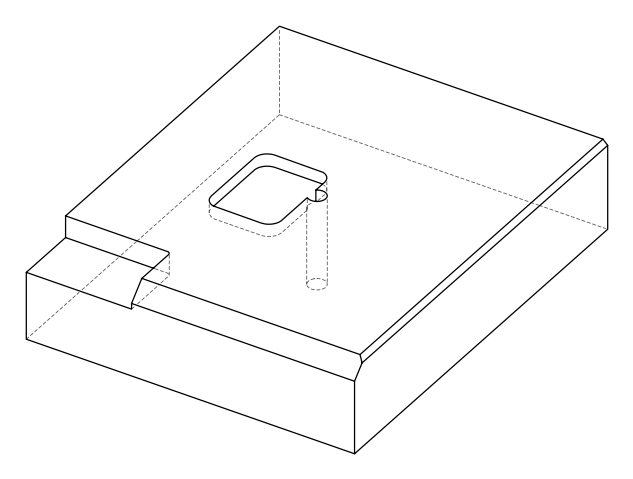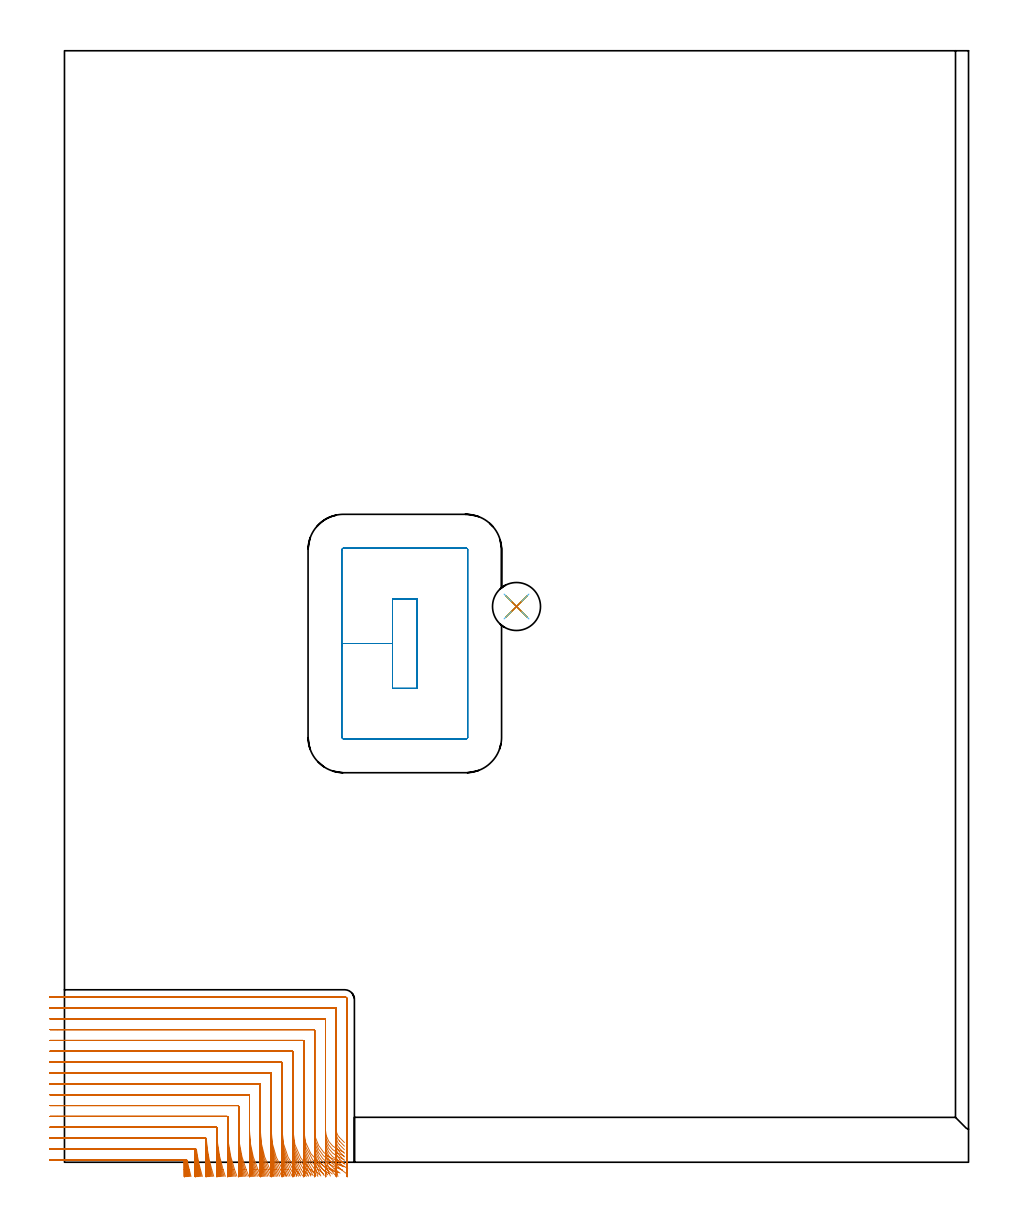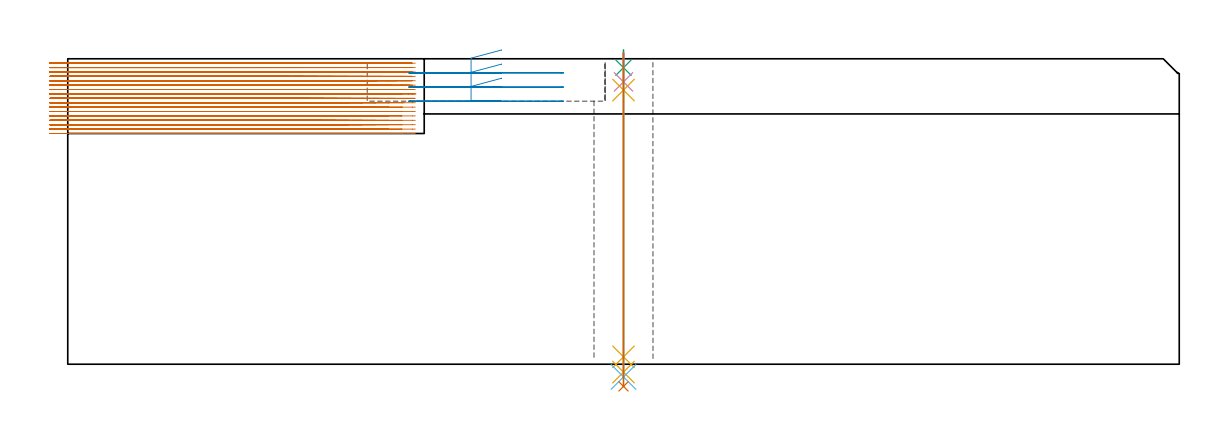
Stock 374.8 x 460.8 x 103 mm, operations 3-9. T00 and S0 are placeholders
(PLAN: 9 operations, 7 tool changes, 103.7 min)
(1 AREA_MILL | FG_CHAMFER_SURFACE | UGT0205_001 | 14.51 min | 45379 mm3)
(2 AREA_MILL_1 | FG_CHAMFER_SURFACE_1 | UGT0205_001 | 7.32 min | 6461 mm3)
(3 MILL_CORNER_NOTCH_RECTANGULAR | CORNER_NOTCH_RECTANGULAR | NXT0201_008 | Follow Part, ap 1.5, ae 75% | 77.77 min | 215167 mm3)
(4 MILL_RECTANGULAR_POCKET | POCKET_RECTANGULAR_STRAIGHT | UGT0201_006 | Follow Part, ap 7, ae 75% | 2.64 min | 120226 mm3)
(5 SPOT_DRILL | STEP1HOLE | NXT0321_9005460120000 | 0.05 min | 182 mm3)
(6 DRILL_BLIND_HOLE_INTO_CENTER | STEP1HOLE | NXT0301_023 | 0.04 min | 90 mm3)
(7 GUN_DRILL_THROUGH_HOLE | STEP1HOLE | UGT0307_001 | 0.47 min | 1838 mm3)
(8 SPADE_DRILL_TO_ENLARGE_THROUGH_HOLE | STEP1HOLE | UGT0306_003 | 0.44 min | 10442 mm3)
(9 DRILL_TO_ENLARGE_THROUGH_HOLE | STEP1HOLE | UGT0301_265 | 0.45 min | 18839 mm3)
(TOOL UGT0205_001 | Chamfer Mill 20 x 3 x 45 deg. | D20 FL50 Z2)
(TOOL NXT0201_008 | ENDMILL 6mm [2P460-0600-NA 1630] | D6 FL26 Z6)
(TOOL UGT0201_006 | End Mill 28 mm | D28 FL25 Z2)
(TOOL NXT0321_9005460120000 | NC Spot Drill, 142deg, 12mm, Carbide, Uncoated | D12 PA142 FL30 Z2)
(TOOL NXT0301_023 | Carbide Drill 5.2mm [860.1-0520-016A1-MM 2214] | D5.2 PA140 FL28 Z2)
(TOOL UGT0307_001 | Gun Drill 5 mm | D5 PA130 FL24 Z1)
(TOOL UGT0306_003 | Spade Drill 12.5mm | D12.5 PA132 FL10 Z2)
(TOOL UGT0301_265 | Twist Drill 19.9 mm | D19.9 PA118 FL140 Z2)
(OP 3 MILL_CORNER_NOTCH_RECTANGULAR)
G17 G21 G94 G90
T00 M6
G54
G17 G0 G90 X52.466 Y-5.91 S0 M3
G43 Z113. H1
Z101.518
G94 G1 X51.735 Y-3. F250.
G2 X50.903 Y0.761 R67.5 F500.
G3 X50.615 Y1. R0.3
G1 X-3.
X-6. F250.
G0 Z113.
X57.169 Y-5.896
Z101.518
G1 X56.385 Y-3.
G2 X54.737 Y5.244 R63. F500.
G3 X54.445 Y5.5 R0.3
G1 X-3.
X-6. F250.
G0 Z113.
X61.904 Y-5.879
Z101.518
G1 X61.06 Y-3.
G2 X58.819 Y9.724 R58.5 F500.
G3 X58.524 Y10. R0.3
G1 X-3.
X-6. F250.
G0 Z113.
X66.68 Y-5.857
Z101.518
G1 X65.766 Y-3.
G2 X63.2 Y13.45 R54. F500.
G1 Y14.204
G3 X62.904 Y14.5 R0.3
G1 X-3.
X-6. F250.
G0 Z113.
X71.51 Y-5.83
Z101.518
G1 X70.513 Y-3.
G2 X67.7 Y13.45 R49.5 F500.
G1 Y18.704
G3 X67.404 Y19. R0.3
G1 X-3.
X-6. F250.
G0 Z113.
X76.411 Y-5.792
Z101.518
G1 X75.314 Y-3.
G2 X72.2 Y13.45 R45. F500.
G1 Y23.204
G3 X71.904 Y23.5 R0.3
G1 X-3.
X-6. F250.
G0 Z113.
X81.41 Y-5.741
Z101.518
G1 X80.191 Y-3.
G2 X76.7 Y13.45 R40.5 F500.
G1 Y27.704
G3 X76.404 Y28. R0.3
G1 X-3.
X-6. F250.
G0 Z113.
X86.549 Y-5.669
Z101.518
G1 X85.178 Y-3.
G2 X81.2 Y13.45 R36. F500.
G1 Y32.204
G3 X80.904 Y32.5 R0.3
G1 X-3.
X-6. F250.
G0 Z113.
X91.903 Y-5.558
Z101.518
G1 X90.336 Y-3.
G2 X85.7 Y13.45 R31.5 F500.
G1 Y36.704
G3 X85.404 Y37. R0.3
G1 X-3.
X-6. F250.
G0 Z113.
X97.617 Y-5.379
Z101.518
G1 X95.789 Y-3.
G2 X90.2 Y13.45 R27. F500.
G1 Y41.203
G3 X89.903 Y41.5 R0.3
G1 X-3.
X-6. F250.
G0 Z113.
X104.042 Y-5.047
Z101.518
G1 X101.849 Y-3.
G2 X94.7 Y13.45 R22.5 F500.
G1 Y45.703
G3 X94.403 Y46. R0.3
G1 X-3.
X-6. F250.
G0 Z113.
X112.633 Y-4.218
Z101.518
G1 X109.892 Y-3.
G2 X99.2 Y13.45 R18. F500.
G1 Y50.203
G3 X98.903 Y50.5 R0.3
G1 X-3.
X-6. F250.
G0 Z113.
X116.065 Y-0.333
Z101.518
G1 X113.2 Y0.556
G2 X103.7 Y13.45 R13.5 F500.
G1 Y54.703
G3 X103.403 Y55. R0.3
G1 X-3.
X-6. F250.
G0 Z113.
X115.887 Y4.054
Z101.518
G1 X113.2 Y5.387
G2 X108.2 Y13.45 R9. F500.
G1 Y59.203
G3 X107.903 Y59.5 R0.3
G1 X-3.
X-6. F250.
G0 Z113.
X116.077 Y8.159
Z101.518
G1 X113.981 Y10.305
G2 X112.7 Y13.45 R4.5 F500.
G1 Y63.703
G3 X112.403 Y64. R0.3
G1 X-3.
X-6. F250.
G0 Z113.
X117.2 Y10.45
Z101.518
G1 Y13.45
Y67.5 F500.
G3 X116.2 Y68.5 R1.
G1 X-3.
X-6. F250.
G0 Z113.
X52.041 Y-5.925
Z100.035
G1 X51.376 Y-3.
G2 X50.635 Y0.755 R67.5 F500.
G3 X50.345 Y1. R0.3
G1 X-3.
X-6. F250.
G0 Z113.
X56.711 Y-5.914
Z100.035
G1 X55.999 Y-3.
G2 X54.559 Y5.237 R63. F500.
G3 X54.266 Y5.5 R0.3
G1 X-3.
X-6. F250.
G0 Z113.
X61.409 Y-5.9
Z100.035
G1 X60.642 Y-3.
G2 X58.743 Y9.716 R58.5 F500.
G3 X58.448 Y10. R0.3
G1 X-3.
X-6. F250.
G0 Z113.
X66.141 Y-5.883
Z100.035
G1 X65.311 Y-3.
G2 X63.2 Y11.95 R54. F500.
G1 Y14.204
G3 X62.904 Y14.5 R0.3
G1 X-3.
X-6. F250.
G0 Z113.
X70.918 Y-5.86
Z100.035
G1 X70.012 Y-3.
G2 X67.7 Y11.95 R49.5 F500.
G1 Y18.704
G3 X67.404 Y19. R0.3
G1 X-3.
X-6. F250.
G0 Z113.
X75.753 Y-5.83
Z100.035
G1 X74.756 Y-3.
G2 X72.2 Y11.95 R45. F500.
G1 Y23.204
G3 X71.904 Y23.5 R0.3
G1 X-3.
X-6. F250.
G0 Z113.
X80.668 Y-5.788
Z100.035
G1 X79.56 Y-3.
G2 X76.7 Y11.95 R40.5 F500.
G1 Y27.704
G3 X76.404 Y28. R0.3
G1 X-3.
X-6. F250.
G0 Z113.
X85.697 Y-5.729
Z100.035
G1 X84.451 Y-3.
G2 X81.2 Y11.95 R36. F500.
G1 Y32.204
G3 X80.904 Y32.5 R0.3
G1 X-3.
X-6. F250.
G0 Z113.
X90.897 Y-5.641
Z100.035
G1 X89.474 Y-3.
G2 X85.7 Y11.95 R31.5 F500.
G1 Y36.704
G3 X85.404 Y37. R0.3
G1 X-3.
X-6. F250.
G0 Z113.
X96.378 Y-5.498
Z100.035
G1 X94.717 Y-3.
G2 X90.2 Y11.95 R27. F500.
G1 Y41.203
G3 X89.903 Y41.5 R0.3
G1 X-3.
X-6. F250.
G0 Z113.
X102.378 Y-5.242
Z100.035
G1 X100.385 Y-3.
G2 X94.7 Y11.95 R22.5 F500.
G1 Y45.703
G3 X94.403 Y46. R0.3
G1 X-3.
X-6. F250.
G0 Z113.
X109.667 Y-4.671
Z100.035
G1 X107.175 Y-3.
G2 X99.2 Y11.95 R18. F500.
G1 Y50.203
G3 X98.903 Y50.5 R0.3
G1 X-3.
X-6. F250.
G0 Z113.
X115.917 Y-1.82
Z100.035
G1 X113.062 Y-0.9
G2 X103.7 Y11.95 R13.5 F500.
G1 Y54.703
G3 X103.403 Y55. R0.3
G1 X-3.
X-6. F250.
G0 Z113.
X115.887 Y2.554
Z100.035
G1 X113.2 Y3.888
G2 X108.2 Y11.95 R9. F500.
G1 Y59.203
G3 X107.903 Y59.5 R0.3
G1 X-3.
X-6. F250.
G0 Z113.
X116.067 Y6.661
Z100.035
G1 X113.975 Y8.811
G2 X112.7 Y11.95 R4.5 F500.
G1 Y63.703
G3 X112.403 Y64. R0.3
G1 X-3.
X-6. F250.
G0 Z113.
X117.2 Y8.95
Z100.035
G1 Y11.95
Y67.5 F500.
G3 X116.2 Y68.5 R1.
G1 X-3.
X-6. F250.
G0 Z113.
X51.657 Y-5.94
Z98.553
G1 X51.059 Y-3.
G2 X50.404 Y0.748 R67.5 F500.
G3 X50.113 Y1. R0.3
G1 X-3.
X-6. F250.
G0 Z113.
X56.3 Y-5.931
Z98.553
G1 X55.658 Y-3.
G2 X54.419 Y5.23 R63. F500.
G3 X54.125 Y5.5 R0.3
G1 X-3.
X-6. F250.
G0 Z113.
X60.964 Y-5.919
Z98.553
G1 X60.273 Y-3.
G2 X58.705 Y9.709 R58.5 F500.
G3 X58.41 Y10. R0.3
G1 X-3.
X-6. F250.
G0 Z113.
X65.657 Y-5.905
Z98.553
G1 X64.908 Y-3.
G2 X63.2 Y10.475 R54. F500.
G1 Y14.204
G3 X62.904 Y14.5 R0.3
G1 X-3.
X-6. F250.
G0 Z113.
X70.386 Y-5.887
Z98.553
G1 X69.569 Y-3.
G2 X67.7 Y10.475 R49.5 F500.
G1 Y18.704
G3 X67.404 Y19. R0.3
G1 X-3.
X-6. F250.
G0 Z113.
X75.163 Y-5.862
Z98.553
G1 X74.265 Y-3.
G2 X72.2 Y10.475 R45. F500.
G1 Y23.204
G3 X71.904 Y23.5 R0.3
G1 X-3.
X-6. F250.
G0 Z113.
X80.005 Y-5.829
Z98.553
G1 X79.007 Y-3.
G2 X76.7 Y10.475 R40.5 F500.
G1 Y27.704
G3 X76.404 Y28. R0.3
G1 X-3.
X-6. F250.
G0 Z113.
X84.94 Y-5.782
Z98.553
G1 X83.817 Y-3.
G2 X81.2 Y10.475 R36. F500.
G1 Y32.204
G3 X80.904 Y32.5 R0.3
G1 X-3.
X-6. F250.
G0 Z113.
X90.011 Y-5.712
Z98.553
G1 X88.727 Y-3.
G2 X85.7 Y10.475 R31.5 F500.
G1 Y36.704
G3 X85.404 Y37. R0.3
G1 X-3.
X-6. F250.
G0 Z113.
X95.3 Y-5.6
Z98.553
G1 X93.803 Y-3.
G2 X90.2 Y10.475 R27. F500.
G1 Y41.203
G3 X89.903 Y41.5 R0.3
G1 X-3.
X-6. F250.
G0 Z113.
X100.978 Y-5.403
Z98.553
G1 X99.181 Y-3.
G2 X94.7 Y10.475 R22.5 F500.
G1 Y45.703
G3 X94.403 Y46. R0.3
G1 X-3.
X-6. F250.
G0 Z113.
X107.511 Y-4.989
Z98.553
G1 X105.265 Y-3.
G2 X99.2 Y10.475 R18. F500.
G1 Y50.203
G3 X98.903 Y50.5 R0.3
G1 X-3.
X-6. F250.
G0 Z113.
X115.125 Y-3.198
Z98.553
G1 X112.327 Y-2.115
G2 X103.7 Y10.475 R13.5 F500.
G1 Y54.703
G3 X103.403 Y55. R0.3
G1 X-3.
X-6. F250.
G0 Z113.
X115.887 Y1.079
Z98.553
G1 X113.2 Y2.412
G2 X108.2 Y10.475 R9. F500.
G1 Y59.203
G3 X107.903 Y59.5 R0.3
G1 X-3.
X-6. F250.
G0 Z113.
X116.072 Y5.185
Z98.553
G1 X113.978 Y7.333
G2 X112.7 Y10.475 R4.5 F500.
G1 Y63.703
G3 X112.403 Y64. R0.3
G1 X-3.
X-6. F250.
G0 Z113.
X117.2 Y7.475
Z98.553
G1 Y10.475
Y67.5 F500.
G3 X116.2 Y68.5 R1.
G1 X-3.
X-6. F250.
G0 Z113.
X51.305 Y-5.952
Z97.071
G1 X50.772 Y-3.
G2 X50.205 Y0.742 R67.5 F500.
G3 X49.913 Y1. R0.3
G1 X-3.
X-6. F250.
G0 Z113.
X55.921 Y-5.945
Z97.071
G1 X55.35 Y-3.
G2 X54.312 Y5.223 R63. F500.
G3 X54.018 Y5.5 R0.3
G1 X-3.
X-6. F250.
G0 Z113.
X60.555 Y-5.936
Z97.071
G1 X59.94 Y-3.
G2 X58.7 Y8.983 R58.5 F500.
G1 Y9.705
G3 X58.405 Y10. R0.3
G1 X-3.
X-6. F250.
G0 Z113.
X65.212 Y-5.925
Z97.071
G1 X64.546 Y-3.
G2 X63.2 Y8.983 R54. F500.
G1 Y14.204
G3 X62.904 Y14.5 R0.3
G1 X-3.
X-6. F250.
G0 Z113.
X69.898 Y-5.911
Z97.071
G1 X69.172 Y-3.
G2 X67.7 Y8.983 R49.5 F500.
G1 Y18.704
G3 X67.404 Y19. R0.3
G1 X-3.
X-6. F250.
G0 Z113.
X74.624 Y-5.892
Z97.071
G1 X73.825 Y-3.
G2 X72.2 Y8.983 R45. F500.
G1 Y23.204
G3 X71.904 Y23.5 R0.3
G1 X-3.
X-6. F250.
G0 Z113.
X79.401 Y-5.866
Z97.071
G1 X78.513 Y-3.
G2 X76.7 Y8.983 R40.5 F500.
G1 Y27.704
G3 X76.404 Y28. R0.3
G1 X-3.
X-6. F250.
G0 Z113.
X84.251 Y-5.829
Z97.071
G1 X83.253 Y-3.
G2 X81.2 Y8.983 R36. F500.
G1 Y32.204
G3 X80.904 Y32.5 R0.3
G1 X-3.
X-6. F250.
G0 Z113.
X89.209 Y-5.774
Z97.071
G1 X88.068 Y-3.
G2 X85.7 Y8.983 R31.5 F500.
G1 Y36.704
G3 X85.404 Y37. R0.3
G1 X-3.
X-6. F250.
G0 Z113.
X94.336 Y-5.688
Z97.071
G1 X93.005 Y-3.
G2 X90.2 Y8.983 R27. F500.
G1 Y41.203
G3 X89.903 Y41.5 R0.3
G1 X-3.
X-6. F250.
G0 Z113.
X99.754 Y-5.539
Z97.071
G1 X98.156 Y-3.
G2 X94.7 Y8.983 R22.5 F500.
G1 Y45.703
G3 X94.403 Y46. R0.3
G1 X-3.
X-6. F250.
G0 Z113.
X105.765 Y-5.239
Z97.071
G1 X103.768 Y-3.
G2 X99.2 Y8.983 R18. F500.
G1 Y50.203
G3 X98.903 Y50.5 R0.3
G1 X-3.
X-6. F250.
G0 Z113.
X113.495 Y-4.341
Z97.071
G1 X110.848 Y-2.929
G2 X103.7 Y8.983 R13.5 F500.
G1 Y54.703
G3 X103.403 Y55. R0.3
G1 X-3.
X-6. F250.
G0 Z113.
X115.887 Y-0.413
Z97.071
G1 X113.2 Y0.92
G2 X108.2 Y8.983 R9. F500.
G1 Y59.203
G3 X107.903 Y59.5 R0.3
G1 X-3.
X-6. F250.
G0 Z113.
X116.066 Y3.695
Z97.071
G1 X113.974 Y5.845
G2 X112.7 Y8.983 R4.5 F500.
G1 Y63.703
G3 X112.403 Y64. R0.3
G1 X-3.
X-6. F250.
G0 Z113.
X117.2 Y5.983
Z97.071
G1 Y8.983
Y67.5 F500.
G3 X116.2 Y68.5 R1.
G1 X-3.
X-6. F250.
G0 Z113.
X50.988 Y-5.963
Z95.588
G1 X50.522 Y-3.
G2 X50.04 Y0.735 R67.5 F500.
G3 X49.747 Y1. R0.3
G1 X-3.
X-6. F250.
G0 Z113.
X55.581 Y-5.958
Z95.588
G1 X55.081 Y-3.
G2 X54.241 Y5.216 R63. F500.
G3 X53.947 Y5.5 R0.3
G1 X-3.
X-6. F250.
G0 Z113.
X60.188 Y-5.951
Z95.588
G1 X59.65 Y-3.
G2 X58.7 Y7.499 R58.5 F500.
G1 Y9.705
G3 X58.405 Y10. R0.3
G1 X-3.
X-6. F250.
G0 Z113.
X64.814 Y-5.943
Z95.588
G1 X64.231 Y-3.
G2 X63.2 Y7.499 R54. F500.
G1 Y14.205
G3 X62.905 Y14.5 R0.3
G1 X-3.
X-6. F250.
G0 Z113.
X69.463 Y-5.932
Z95.588
G1 X68.826 Y-3.
G2 X67.7 Y7.499 R49.5 F500.
G1 Y18.704
G3 X67.404 Y19. R0.3
G1 X-3.
X-6. F250.
G0 Z113.
X74.142 Y-5.917
Z95.588
G1 X73.442 Y-3.
G2 X72.2 Y7.499 R45. F500.
G1 Y23.204
G3 X71.904 Y23.5 R0.3
G1 X-3.
X-6. F250.
G0 Z113.
X78.862 Y-5.897
Z95.588
G1 X78.085 Y-3.
G2 X76.7 Y7.499 R40.5 F500.
G1 Y27.704
G3 X76.404 Y28. R0.3
G1 X-3.
X-6. F250.
G0 Z113.
X83.64 Y-5.87
Z95.588
G1 X82.765 Y-3.
G2 X81.2 Y7.499 R36. F500.
G1 Y32.204
G3 X80.904 Y32.5 R0.3
G1 X-3.
X-6. F250.
G0 Z113.
X88.501 Y-5.828
Z95.588
G1 X87.501 Y-3.
G2 X85.7 Y7.499 R31.5 F500.
G1 Y36.704
G3 X85.404 Y37. R0.3
G1 X-3.
X-6. F250.
G0 Z113.
X93.492 Y-5.764
Z95.588
G1 X92.325 Y-3.
G2 X90.2 Y7.499 R27. F500.
G1 Y41.204
G3 X89.904 Y41.5 R0.3
G1 X-3.
X-6. F250.
G0 Z113.
X98.7 Y-5.653
Z95.588
G1 X97.3 Y-3.
G2 X94.7 Y7.499 R22.5 F500.
G1 Y45.703
G3 X94.403 Y46. R0.3
G1 X-3.
X-6. F250.
G0 Z113.
X104.329 Y-5.437
Z95.588
G1 X102.579 Y-3.
G2 X99.2 Y7.499 R18. F500.
G1 Y50.203
G3 X98.903 Y50.5 R0.3
G1 X-3.
X-6. F250.
G0 Z113.
X111.047 Y-4.886
Z95.588
G1 X108.714 Y-3.
G2 X103.7 Y7.499 R13.5 F500.
G1 Y54.703
G3 X103.403 Y55. R0.3
G1 X-3.
X-6. F250.
G0 Z113.
X115.831 Y-1.888
Z95.588
G1 X113.151 Y-0.538
G2 X108.2 Y7.499 R9. F500.
G1 Y59.203
G3 X107.903 Y59.5 R0.3
G1 X-3.
X-6. F250.
G0 Z113.
X116.066 Y2.211
Z95.588
G1 X113.974 Y4.362
G2 X112.7 Y7.499 R4.5 F500.
G1 Y63.703
G3 X112.403 Y64. R0.3
G1 X-3.
X-6. F250.
G0 Z113.
X117.2 Y4.499
Z95.588
G1 Y7.499
Y67.5 F500.
G3 X116.2 Y68.5 R1.
G1 X-3.
X-6. F250.
G0 Z113.
X50.707 Y-5.973
Z94.106
G1 X50.306 Y-3.
G2 X49.908 Y0.729 R67.5 F500.
G3 X49.615 Y1. R0.3
G1 X-3.
X-6. F250.
G0 Z113.
X55.28 Y-5.969
Z94.106
G1 X54.85 Y-3.
G2 X54.205 Y5.209 R63. F500.
G3 X53.91 Y5.5 R0.3
G1 X-3.
X-6. F250.
G0 Z113.
X59.863 Y-5.964
Z94.106
G1 X59.401 Y-3.
G2 X58.7 Y6.026 R58.5 F500.
G1 Y9.705
G3 X58.405 Y10. R0.3
G1 X-3.
X-6. F250.
G0 Z113.
X64.461 Y-5.958
Z94.106
G1 X63.96 Y-3.
G2 X63.2 Y6.026 R54. F500.
G1 Y14.205
G3 X62.905 Y14.5 R0.3
G1 X-3.
X-6. F250.
G0 Z113.
X69.077 Y-5.95
Z94.106
G1 X68.53 Y-3.
G2 X67.7 Y6.026 R49.5 F500.
G1 Y18.704
G3 X67.404 Y19. R0.3
G1 X-3.
X-6. F250.
G0 Z113.
X73.716 Y-5.939
Z94.106
G1 X73.115 Y-3.
G2 X72.2 Y6.026 R45. F500.
G1 Y23.204
G3 X71.904 Y23.5 R0.3
G1 X-3.
X-6. F250.
G0 Z113.
X78.387 Y-5.925
Z94.106
G1 X77.719 Y-3.
G2 X76.7 Y6.026 R40.5 F500.
G1 Y27.704
G3 X76.404 Y28. R0.3
G1 X-3.
X-6. F250.
G0 Z113.
X83.102 Y-5.904
Z94.106
G1 X82.35 Y-3.
G2 X81.2 Y6.026 R36. F500.
G1 Y32.204
G3 X80.904 Y32.5 R0.3
G1 X-3.
X-6. F250.
G0 Z113.
X87.881 Y-5.874
Z94.106
G1 X87.021 Y-3.
G2 X85.7 Y6.026 R31.5 F500.
G1 Y36.704
G3 X85.404 Y37. R0.3
G1 X-3.
X-6. F250.
G0 Z113.
X92.756 Y-5.827
Z94.106
G1 X91.754 Y-3.
G2 X90.2 Y6.026 R27. F500.
G1 Y41.204
G3 X89.904 Y41.5 R0.3
G1 X-3.
X-6. F250.
G0 Z113.
X97.793 Y-5.748
Z94.106
G1 X96.59 Y-3.
G2 X94.7 Y6.026 R22.5 F500.
G1 Y45.703
G3 X94.403 Y46. R0.3
G1 X-3.
X-6. F250.
G0 Z113.
X103.131 Y-5.596
Z94.106
G1 X101.627 Y-3.
G2 X99.2 Y6.026 R18. F500.
G1 Y50.203
G3 X98.903 Y50.5 R0.3
G1 X-3.
X-6. F250.
G0 Z113.
X109.167 Y-5.231
Z94.106
G1 X107.161 Y-3.
G2 X103.7 Y6.026 R13.5 F500.
G1 Y54.703
G3 X103.403 Y55. R0.3
G1 X-3.
X-6. F250.
G0 Z113.
X115.231 Y-3.254
Z94.106
G1 X112.644 Y-1.735
G2 X108.2 Y6.026 R9. F500.
G1 Y59.203
G3 X107.903 Y59.5 R0.3
G1 X-3.
X-6. F250.
G0 Z113.
X116.071 Y0.737
Z94.106
G1 X113.977 Y2.886
G2 X112.7 Y6.026 R4.5 F500.
G1 Y63.703
G3 X112.403 Y64. R0.3
G1 X-3.
X-6. F250.
G0 Z113.
X117.2 Y3.026
Z94.106
G1 Y6.026
Y67.5 F500.
G3 X116.2 Y68.5 R1.
G1 X-3.
X-6. F250.
G0 Z113.
X50.452 Y-5.981
Z92.623
G1 X50.119 Y-3.
G2 X49.806 Y0.722 R67.5 F500.
G3 X49.512 Y1. R0.3
G1 X-3.
X-6. F250.
G0 Z113.
X55.006 Y-5.979
Z92.623
G1 X54.649 Y-3.
G2 X54.2 Y4.507 R63. F500.
G1 Y5.205
G3 X53.905 Y5.5 R0.3
G1 X-3.
X-6. F250.
G0 Z113.
X59.569 Y-5.975
Z92.623
G1 X59.184 Y-3.
G2 X58.7 Y4.507 R58.5 F500.
G1 Y9.705
G3 X58.405 Y10. R0.3
G1 X-3.
X-6. F250.
G0 Z113.
X64.141 Y-5.971
Z92.623
G1 X63.724 Y-3.
G2 X63.2 Y4.507 R54. F500.
G1 Y14.204
G3 X62.904 Y14.5 R0.3
G1 X-3.
X-6. F250.
G0 Z113.
X68.728 Y-5.965
Z92.623
G1 X68.273 Y-3.
G2 X67.7 Y4.507 R49.5 F500.
G1 Y18.704
G3 X67.404 Y19. R0.3
G1 X-3.
X-6. F250.
G0 Z113.
X73.331 Y-5.958
Z92.623
G1 X72.831 Y-3.
G2 X72.2 Y4.507 R45. F500.
G1 Y23.204
G3 X71.904 Y23.5 R0.3
G1 X-3.
X-6. F250.
G0 Z113.
X77.958 Y-5.948
Z92.623
G1 X77.402 Y-3.
G2 X76.7 Y4.507 R40.5 F500.
G1 Y27.704
G3 X76.404 Y28. R0.3
G1 X-3.
X-6. F250.
G0 Z113.
X82.617 Y-5.934
Z92.623
G1 X81.991 Y-3.
G2 X81.2 Y4.507 R36. F500.
G1 Y32.204
G3 X80.904 Y32.5 R0.3
G1 X-3.
X-6. F250.
G0 Z113.
X87.323 Y-5.914
Z92.623
G1 X86.608 Y-3.
G2 X85.7 Y4.507 R31.5 F500.
G1 Y36.704
G3 X85.404 Y37. R0.3
G1 X-3.
X-6. F250.
G0 Z113.
X92.099 Y-5.882
Z92.623
G1 X91.265 Y-3.
G2 X90.2 Y4.507 R27. F500.
G1 Y41.203
G3 X89.903 Y41.5 R0.3
G1 X-3.
X-6. F250.
G0 Z113.
X96.99 Y-5.828
Z92.623
G1 X95.989 Y-3.
G2 X94.7 Y4.507 R22.5 F500.
G1 Y45.703
G3 X94.403 Y46. R0.3
G1 X-3.
X-6. F250.
G0 Z113.
X102.091 Y-5.727
Z92.623
G1 X100.84 Y-3.
G2 X99.2 Y4.507 R18. F500.
G1 Y50.203
G3 X98.903 Y50.5 R0.3
G1 X-3.
X-6. F250.
G0 Z113.
X107.648 Y-5.493
Z92.623
G1 X105.98 Y-3.
G2 X103.7 Y4.507 R13.5 F500.
G1 Y54.703
G3 X103.403 Y55. R0.3
G1 X-3.
X-6. F250.
G0 Z113.
X114.246 Y-4.508
Z92.623
G1 X111.837 Y-2.721
G2 X108.2 Y4.507 R9. F500.
G1 Y59.203
G3 X107.903 Y59.5 R0.3
G1 X-3.
X-6. F250.
G0 Z113.
X116.27 Y-0.821
Z92.623
G1 X114.097 Y1.248
G2 X112.7 Y4.507 R4.5 F500.
G1 Y63.703
G3 X112.403 Y64. R0.3
G1 X-3.
X-6. F250.
G0 Z113.
X117.2 Y1.507
Z92.623
G1 Y4.507
Y67.5 F500.
G3 X116.2 Y68.5 R1.
G1 X-3.
X-6. F250.
G0 Z113.
X50.206 Y-5.989
Z91.141
G1 X49.949 Y-3.
G2 X49.732 Y0.714 R67.5 F500.
G3 X49.437 Y1. R0.3
G1 X-3.
X-6. F250.
G0 Z113.
X54.742 Y-5.987
Z91.141
G1 X54.467 Y-3.
G2 X54.2 Y2.789 R63. F500.
G1 Y5.205
G3 X53.905 Y5.5 R0.3
G1 X-3.
X-6. F250.
G0 Z113.
X59.284 Y-5.985
Z91.141
G1 X58.987 Y-3.
G2 X58.7 Y2.789 R58.5 F500.
G1 Y9.705
G3 X58.405 Y10. R0.3
G1 X-3.
X-6. F250.
G0 Z113.
X63.833 Y-5.983
Z91.141
G1 X63.511 Y-3.
G2 X63.2 Y2.789 R54. F500.
G1 Y14.205
G3 X62.905 Y14.5 R0.3
G1 X-3.
X-6. F250.
G0 Z113.
X68.391 Y-5.979
Z91.141
G1 X68.04 Y-3.
G2 X67.7 Y2.789 R49.5 F500.
G1 Y18.704
G3 X67.404 Y19. R0.3
G1 X-3.
X-6. F250.
G0 Z113.
X72.96 Y-5.975
Z91.141
G1 X72.574 Y-3.
G2 X72.2 Y2.789 R45. F500.
G1 Y23.204
G3 X71.904 Y23.5 R0.3
G1 X-3.
X-6. F250.
G0 Z113.
X77.545 Y-5.969
Z91.141
G1 X77.116 Y-3.
G2 X76.7 Y2.789 R40.5 F500.
G1 Y27.704
G3 X76.404 Y28. R0.3
G1 X-3.
X-6. F250.
G0 Z113.
X82.151 Y-5.961
Z91.141
G1 X81.669 Y-3.
G2 X81.2 Y2.789 R36. F500.
G1 Y32.204
G3 X80.904 Y32.5 R0.3
G1 X-3.
X-6. F250.
G0 Z113.
X86.788 Y-5.949
Z91.141
G1 X86.237 Y-3.
G2 X85.7 Y2.789 R31.5 F500.
G1 Y36.704
G3 X85.404 Y37. R0.3
G1 X-3.
X-6. F250.
G0 Z113.
X91.471 Y-5.93
Z91.141
G1 X90.828 Y-3.
G2 X90.2 Y2.789 R27. F500.
G1 Y41.203
G3 X89.904 Y41.5 R0.3
G1 X-3.
X-6. F250.
G0 Z113.
X96.229 Y-5.899
Z91.141
G1 X95.458 Y-3.
G2 X94.7 Y2.789 R22.5 F500.
G1 Y45.703
G3 X94.403 Y46. R0.3
G1 X-3.
X-6. F250.
G0 Z113.
X101.121 Y-5.841
Z91.141
G1 X100.156 Y-3.
G2 X99.2 Y2.789 R18. F500.
G1 Y50.203
G3 X98.903 Y50.5 R0.3
G1 X-3.
X-6. F250.
G0 Z113.
X106.291 Y-5.71
Z91.141
G1 X105.004 Y-3.
G2 X103.7 Y2.789 R13.5 F500.
G1 Y54.703
G3 X103.403 Y55. R0.3
G1 X-3.
X-6. F250.
G0 Z113.
X112.239 Y-5.297
Z91.141
G1 X110.309 Y-3.
G2 X108.2 Y2.789 R9. F500.
G1 Y59.203
G3 X107.903 Y59.5 R0.3
G1 X-3.
X-6. F250.
G0 Z113.
X117.442 Y-2.614
Z91.141
G1 X114.874 Y-1.063
G2 X112.7 Y2.789 R4.5 F500.
G1 Y63.703
G3 X112.403 Y64. R0.3
G1 X-3.
X-6. F250.
G0 Z113.
X117.2 Y-0.211
Z91.141
G1 Y2.789
Y67.5 F500.
G3 X116.2 Y68.5 R1.
G1 X-3.
X-6. F250.
G0 Z113.
X49.968 Y-5.995
Z89.659
G1 X49.803 Y-3.
G2 X49.7 Y0.705 R67.5 F500.
G3 X49.405 Y1. R0.3
G1 X-3.
X-6. F250.
G0 Z113.
X54.487 Y-5.995
Z89.659
G1 X54.31 Y-3.
G2 X54.2 Y0.722 R63. F500.
G1 Y5.205
G3 X53.905 Y5.5 R0.3
G1 X-3.
X-6. F250.
G0 Z113.
X59.009 Y-5.994
Z89.659
G1 X58.819 Y-3.
G2 X58.7 Y0.722 R58.5 F500.
G1 Y9.705
G3 X58.405 Y10. R0.3
G1 X-3.
X-6. F250.
G0 Z113.
X63.535 Y-5.993
Z89.659
G1 X63.328 Y-3.
G2 X63.2 Y0.722 R54. F500.
G1 Y14.205
G3 X62.905 Y14.5 R0.3
G1 X-3.
X-6. F250.
G0 Z113.
X68.066 Y-5.992
Z89.659
G1 X67.84 Y-3.
G2 X67.7 Y0.722 R49.5 F500.
G1 Y18.704
G3 X67.404 Y19. R0.3
G1 X-3.
X-6. F250.
G0 Z113.
X72.602 Y-5.99
Z89.659
G1 X72.354 Y-3.
G2 X72.2 Y0.722 R45. F500.
G1 Y23.204
G3 X71.904 Y23.5 R0.3
G1 X-3.
X-6. F250.
G0 Z113.
X77.147 Y-5.987
Z89.659
G1 X76.871 Y-3.
G2 X76.7 Y0.722 R40.5 F500.
G1 Y27.704
G3 X76.404 Y28. R0.3
G1 X-3.
X-6. F250.
G0 Z113.
X81.703 Y-5.984
Z89.659
G1 X81.393 Y-3.
G2 X81.2 Y0.722 R36. F500.
G1 Y32.204
G3 X80.904 Y32.5 R0.3
G1 X-3.
X-6. F250.
G0 Z113.
X86.275 Y-5.979
Z89.659
G1 X85.921 Y-3.
G2 X85.7 Y0.722 R31.5 F500.
G1 Y36.704
G3 X85.404 Y37. R0.3
G1 X-3.
X-6. F250.
G0 Z113.
X90.871 Y-5.971
Z89.659
G1 X90.458 Y-3.
G2 X90.2 Y0.722 R27. F500.
G1 Y41.203
G3 X89.904 Y41.5 R0.3
G1 X-3.
X-6. F250.
G0 Z113.
X95.506 Y-5.959
Z89.659
G1 X95.01 Y-3.
G2 X94.7 Y0.722 R22.5 F500.
G1 Y45.703
G3 X94.403 Y46. R0.3
G1 X-3.
X-6. F250.
G0 Z113.
X100.209 Y-5.935
Z89.659
G1 X99.589 Y-3.
G2 X99.2 Y0.722 R18. F500.
G1 Y50.203
G3 X98.903 Y50.5 R0.3
G1 X-3.
X-6. F250.
G0 Z113.
X105.05 Y-5.884
Z89.659
G1 X104.223 Y-3.
G2 X103.7 Y0.722 R13.5 F500.
G1 Y54.703
G3 X103.403 Y55. R0.3
G1 X-3.
X-6. F250.
G0 Z113.
X110.246 Y-5.731
Z89.659
G1 X109.006 Y-3.
G2 X108.2 Y0.722 R9. F500.
G1 Y59.203
G3 X107.903 Y59.5 R0.3
G1 X-3.
X-6. F250.
G0 Z113.
X116.867 Y-4.676
Z89.659
G1 X114.478 Y-2.862
G2 X112.7 Y0.722 R4.5 F500.
G1 Y63.703
G3 X112.403 Y64. R0.3
G1 X-3.
X-6. F250.
G0 Z113.
X117.2 Y-2.278
Z89.659
G1 Y0.722
Y67.5 F500.
G3 X116.2 Y68.5 R1.
G1 X-3.
X-6. F250.
G0 Z113.
X49.744 Y-6.
Z88.176
G1 X49.706 Y-3.
G2 X49.7 Y-2.134 R67.5 F500.
G1 Y0.705
G3 X49.405 Y1. R0.3
G1 X-3.
X-6. F250.
G0 Z113.
X54.247 Y-6.
Z88.176
G1 X54.206 Y-3.
G2 X54.2 Y-2.134 R63. F500.
G1 Y5.205
G3 X53.905 Y5.5 R0.3
G1 X-3.
X-6. F250.
G0 Z113.
X58.751 Y-6.
Z88.176
G1 X58.706 Y-3.
G2 X58.7 Y-2.134 R58.5 F500.
G1 Y9.705
G3 X58.405 Y10. R0.3
G1 X-3.
X-6. F250.
G0 Z113.
X63.255 Y-6.
Z88.176
G1 X63.207 Y-3.
G2 X63.2 Y-2.134 R54. F500.
G1 Y14.204
G3 X62.904 Y14.5 R0.3
G1 X-3.
X-6. F250.
G0 Z113.
X67.76 Y-6.
Z88.176
G1 X67.708 Y-3.
G2 X67.7 Y-2.134 R49.5 F500.
G1 Y18.704
G3 X67.404 Y19. R0.3
G1 X-3.
X-6. F250.
G0 Z113.
X72.266 Y-5.999
Z88.176
G1 X72.208 Y-3.
G2 X72.2 Y-2.134 R45. F500.
G1 Y23.204
G3 X71.904 Y23.5 R0.3
G1 X-3.
X-6. F250.
G0 Z113.
X76.773 Y-5.999
Z88.176
G1 X76.709 Y-3.
G2 X76.7 Y-2.134 R40.5 F500.
G1 Y27.704
G3 X76.404 Y28. R0.3
G1 X-3.
X-6. F250.
G0 Z113.
X81.283 Y-5.999
Z88.176
G1 X81.21 Y-3.
G2 X81.2 Y-2.134 R36. F500.
G1 Y32.204
G3 X80.904 Y32.5 R0.3
G1 X-3.
X-6. F250.
G0 Z113.
X85.794 Y-5.999
Z88.176
G1 X85.712 Y-3.
G2 X85.7 Y-2.134 R31.5 F500.
G1 Y36.704
G3 X85.404 Y37. R0.3
G1 X-3.
X-6. F250.
G0 Z113.
X90.31 Y-5.998
Z88.176
G1 X90.214 Y-3.
G2 X90.2 Y-2.134 R27. F500.
G1 Y41.203
G3 X89.903 Y41.5 R0.3
G1 X-3.
X-6. F250.
G0 Z113.
X94.832 Y-5.998
Z88.176
G1 X94.717 Y-3.
G2 X94.7 Y-2.134 R22.5 F500.
G1 Y45.703
G3 X94.403 Y46. R0.3
G1 X-3.
X-6. F250.
G0 Z113.
X99.365 Y-5.997
Z88.176
G1 X99.221 Y-3.
G2 X99.2 Y-2.134 R18. F500.
G1 Y50.203
G3 X98.903 Y50.5 R0.3
G1 X-3.
X-6. F250.
G0 Z113.
X103.92 Y-5.994
Z88.176
G1 X103.728 Y-3.
G2 X103.7 Y-2.134 R13.5 F500.
G1 Y54.703
G3 X103.403 Y55. R0.3
G1 X-3.
X-6. F250.
G0 Z113.
X108.53 Y-5.986
Z88.176
G1 X108.242 Y-3.
G2 X108.2 Y-2.134 R9. F500.
G1 Y59.203
G3 X107.903 Y59.5 R0.3
G1 X-3.
X-6. F250.
G0 Z113.
X113.361 Y-5.944
Z88.176
G1 X112.784 Y-3.
G2 X112.7 Y-2.134 R4.5 F500.
G1 Y63.703
G3 X112.403 Y64. R0.3
G1 X-3.
X-6. F250.
G0 Z113.
X117.2 Y-5.134
Z88.176
G1 Y-2.134
Y67.5 F500.
G3 X116.2 Y68.5 R1.
G1 X-3.
X-6. F250.
G0 Z113.
X49.702 Y-6.
Z86.694
G1 X49.7 Y-3.
Y-2.953 F500.
Y0.705
G3 X49.405 Y1. R0.3
G1 X-3.
X-6. F250.
G0 Z113.
X54.202 Y-6.
Z86.694
G1 X54.2 Y-3.
Y-2.953 F500.
Y5.205
G3 X53.905 Y5.5 R0.3
G1 X-3.
X-6. F250.
G0 Z113.
X58.702 Y-6.
Z86.694
G1 X58.7 Y-3.
Y-2.953 F500.
Y9.705
G3 X58.405 Y10. R0.3
G1 X-3.
X-6. F250.
G0 Z113.
X63.203 Y-6.
Z86.694
G1 X63.2 Y-3.
Y-2.953 F500.
Y14.204
G3 X62.904 Y14.5 R0.3
G1 X-3.
X-6. F250.
G0 Z113.
X67.703 Y-6.
Z86.694
G1 X67.7 Y-3.
Y-2.953 F500.
Y18.704
G3 X67.404 Y19. R0.3
G1 X-3.
X-6. F250.
G0 Z113.
X72.203 Y-6.
Z86.694
G1 X72.2 Y-3.
Y-2.953 F500.
Y23.204
G3 X71.904 Y23.5 R0.3
G1 X-3.
X-6. F250.
G0 Z113.
X76.704 Y-6.
Z86.694
G1 X76.7 Y-3.
Y-2.953 F500.
Y27.704
G3 X76.404 Y28. R0.3
G1 X-3.
X-6. F250.
G0 Z113.
X81.204 Y-6.
Z86.694
G1 X81.2 Y-3.
Y-2.953 F500.
Y32.204
G3 X80.904 Y32.5 R0.3
G1 X-3.
X-6. F250.
G0 Z113.
X85.705 Y-6.
Z86.694
G1 X85.7 Y-3.
Y-2.953 F500.
Y36.704
G3 X85.404 Y37. R0.3
G1 X-3.
X-6. F250.
G0 Z113.
X90.205 Y-6.
Z86.694
G1 X90.2 Y-3.
Y-2.953 F500.
Y41.203
G3 X89.903 Y41.5 R0.3
G1 X-3.
X-6. F250.
G0 Z113.
X94.706 Y-6.
Z86.694
G1 X94.7 Y-3.
Y-2.953 F500.
Y45.703
G3 X94.403 Y46. R0.3
G1 X-3.
X-6. F250.
G0 Z113.
X99.208 Y-6.
Z86.694
G1 X99.2 Y-3.
Y-2.953 F500.
Y50.203
G3 X98.903 Y50.5 R0.3
G1 X-3.
X-6. F250.
G0 Z113.
X103.711 Y-6.
Z86.694
G1 X103.7 Y-3.
Y-2.953 F500.
Y54.703
G3 X103.403 Y55. R0.3
G1 X-3.
X-6. F250.
G0 Z113.
X108.216 Y-6.
Z86.694
G1 X108.2 Y-3.
Y-2.953 F500.
Y59.203
G3 X107.903 Y59.5 R0.3
G1 X-3.
X-6. F250.
G0 Z113.
X112.732 Y-6.
Z86.694
G1 X112.7 Y-3.
Y-2.953 F500.
Y63.703
G3 X112.403 Y64. R0.3
G1 X-3.
X-6. F250.
G0 Z113.
X117.2 Y-5.953
Z86.694
G1 Y-2.953
Y67.5 F500.
G3 X116.2 Y68.5 R1.
G1 X-3.
X-6. F250.
G0 Z113.
X49.7 Y-6.
Z85.212
G1 Y-3.
Y0.705 F500.
G3 X49.405 Y1. R0.3
G1 X-3.
X-6. F250.
G0 Z113.
X54.2 Y-6.
Z85.212
G1 Y-3.
Y5.205 F500.
G3 X53.905 Y5.5 R0.3
G1 X-3.
X-6. F250.
G0 Z113.
X58.7 Y-6.
Z85.212
G1 Y-3.
Y9.705 F500.
G3 X58.405 Y10. R0.3
G1 X-3.
X-6. F250.
G0 Z113.
X63.2 Y-6.
Z85.212
G1 Y-3.
Y14.204 F500.
G3 X62.904 Y14.5 R0.3
G1 X-3.
X-6. F250.
G0 Z113.
X67.7 Y-6.
Z85.212
G1 Y-3.
Y18.704 F500.
G3 X67.404 Y19. R0.3
G1 X-3.
X-6. F250.
G0 Z113.
X72.2 Y-6.
Z85.212
G1 Y-3.
Y23.204 F500.
G3 X71.904 Y23.5 R0.3
G1 X-3.
X-6. F250.
G0 Z113.
X76.7 Y-6.
Z85.212
G1 Y-3.
Y27.704 F500.
G3 X76.404 Y28. R0.3
G1 X-3.
X-6. F250.
G0 Z113.
X81.2 Y-6.
Z85.212
G1 Y-3.
Y32.204 F500.
G3 X80.904 Y32.5 R0.3
G1 X-3.
X-6. F250.
G0 Z113.
X85.7 Y-6.
Z85.212
G1 Y-3.
Y36.704 F500.
G3 X85.404 Y37. R0.3
G1 X-3.
X-6. F250.
G0 Z113.
X90.2 Y-6.
Z85.212
G1 Y-3.
Y41.203 F500.
G3 X89.903 Y41.5 R0.3
G1 X-3.
X-6. F250.
G0 Z113.
X94.7 Y-6.
Z85.212
G1 Y-3.
Y45.703 F500.
G3 X94.403 Y46. R0.3
G1 X-3.
X-6. F250.
G0 Z113.
X99.2 Y-6.
Z85.212
G1 Y-3.
Y50.203 F500.
G3 X98.903 Y50.5 R0.3
G1 X-3.
X-6. F250.
G0 Z113.
X103.7 Y-6.
Z85.212
G1 Y-3.
Y54.703 F500.
G3 X103.403 Y55. R0.3
G1 X-3.
X-6. F250.
G0 Z113.
X108.2 Y-6.
Z85.212
G1 Y-3.
Y59.203 F500.
G3 X107.903 Y59.5 R0.3
G1 X-3.
X-6. F250.
G0 Z113.
X112.7 Y-6.
Z85.212
G1 Y-3.
Y63.703 F500.
G3 X112.403 Y64. R0.3
G1 X-3.
X-6. F250.
G0 Z113.
X117.2 Y-6.
Z85.212
G1 Y-3.
Y67.5 F500.
G3 X116.2 Y68.5 R1.
G1 X-3.
X-6. F250.
G0 Z113.
X49.7 Y-6.
Z83.729
G1 Y-3.
Y0.705 F500.
G3 X49.405 Y1. R0.3
G1 X-3.
X-6. F250.
G0 Z113.
X54.2 Y-6.
Z83.729
G1 Y-3.
Y5.205 F500.
G3 X53.905 Y5.5 R0.3
G1 X-3.
X-6. F250.
G0 Z113.
X58.7 Y-6.
Z83.729
G1 Y-3.
Y9.705 F500.
G3 X58.405 Y10. R0.3
G1 X-3.
X-6. F250.
G0 Z113.
X63.2 Y-6.
Z83.729
G1 Y-3.
Y14.204 F500.
G3 X62.904 Y14.5 R0.3
G1 X-3.
X-6. F250.
G0 Z113.
X67.7 Y-6.
Z83.729
G1 Y-3.
Y18.704 F500.
G3 X67.404 Y19. R0.3
G1 X-3.
X-6. F250.
G0 Z113.
X72.2 Y-6.
Z83.729
G1 Y-3.
Y23.204 F500.
G3 X71.904 Y23.5 R0.3
G1 X-3.
X-6. F250.
G0 Z113.
X76.7 Y-6.
Z83.729
G1 Y-3.
Y27.704 F500.
G3 X76.404 Y28. R0.3
G1 X-3.
X-6. F250.
G0 Z113.
X81.2 Y-6.
Z83.729
G1 Y-3.
Y32.204 F500.
G3 X80.904 Y32.5 R0.3
G1 X-3.
X-6. F250.
G0 Z113.
X85.7 Y-6.
Z83.729
G1 Y-3.
Y36.704 F500.
G3 X85.404 Y37. R0.3
G1 X-3.
X-6. F250.
G0 Z113.
X90.2 Y-6.
Z83.729
G1 Y-3.
Y41.203 F500.
G3 X89.903 Y41.5 R0.3
G1 X-3.
X-6. F250.
G0 Z113.
X94.7 Y-6.
Z83.729
G1 Y-3.
Y45.703 F500.
G3 X94.403 Y46. R0.3
G1 X-3.
X-6. F250.
G0 Z113.
X99.2 Y-6.
Z83.729
G1 Y-3.
Y50.203 F500.
G3 X98.903 Y50.5 R0.3
G1 X-3.
X-6. F250.
G0 Z113.
X103.7 Y-6.
Z83.729
G1 Y-3.
Y54.703 F500.
G3 X103.403 Y55. R0.3
G1 X-3.
X-6. F250.
G0 Z113.
X108.2 Y-6.
Z83.729
G1 Y-3.
Y59.203 F500.
G3 X107.903 Y59.5 R0.3
G1 X-3.
X-6. F250.
G0 Z113.
X112.7 Y-6.
Z83.729
G1 Y-3.
Y63.703 F500.
G3 X112.403 Y64. R0.3
G1 X-3.
X-6. F250.
G0 Z113.
X117.2 Y-6.
Z83.729
G1 Y-3.
Y67.5 F500.
G3 X116.2 Y68.5 R1.
G1 X-3.
X-6. F250.
G0 Z113.
X49.7 Y-6.
Z82.247
G1 Y-3.
Y0.705 F500.
G3 X49.405 Y1. R0.3
G1 X-3.
X-6. F250.
G0 Z113.
X54.2 Y-6.
Z82.247
G1 Y-3.
Y5.205 F500.
G3 X53.905 Y5.5 R0.3
G1 X-3.
X-6. F250.
G0 Z113.
X58.7 Y-6.
Z82.247
G1 Y-3.
Y9.705 F500.
G3 X58.405 Y10. R0.3
G1 X-3.
X-6. F250.
G0 Z113.
X63.2 Y-6.
Z82.247
G1 Y-3.
Y14.204 F500.
G3 X62.904 Y14.5 R0.3
G1 X-3.
X-6. F250.
G0 Z113.
X67.7 Y-6.
Z82.247
G1 Y-3.
Y18.704 F500.
G3 X67.404 Y19. R0.3
G1 X-3.
X-6. F250.
G0 Z113.
X72.2 Y-6.
Z82.247
G1 Y-3.
Y23.204 F500.
G3 X71.904 Y23.5 R0.3
G1 X-3.
X-6. F250.
G0 Z113.
X76.7 Y-6.
Z82.247
G1 Y-3.
Y27.704 F500.
G3 X76.404 Y28. R0.3
G1 X-3.
X-6. F250.
G0 Z113.
X81.2 Y-6.
Z82.247
G1 Y-3.
Y32.204 F500.
G3 X80.904 Y32.5 R0.3
G1 X-3.
X-6. F250.
G0 Z113.
X85.7 Y-6.
Z82.247
G1 Y-3.
Y36.704 F500.
G3 X85.404 Y37. R0.3
G1 X-3.
X-6. F250.
G0 Z113.
X90.2 Y-6.
Z82.247
G1 Y-3.
Y41.203 F500.
G3 X89.903 Y41.5 R0.3
G1 X-3.
X-6. F250.
G0 Z113.
X94.7 Y-6.
Z82.247
G1 Y-3.
Y45.703 F500.
G3 X94.403 Y46. R0.3
G1 X-3.
X-6. F250.
G0 Z113.
X99.2 Y-6.
Z82.247
G1 Y-3.
Y50.203 F500.
G3 X98.903 Y50.5 R0.3
G1 X-3.
X-6. F250.
G0 Z113.
X103.7 Y-6.
Z82.247
G1 Y-3.
Y54.703 F500.
G3 X103.403 Y55. R0.3
G1 X-3.
X-6. F250.
G0 Z113.
X108.2 Y-6.
Z82.247
G1 Y-3.
Y59.203 F500.
G3 X107.903 Y59.5 R0.3
G1 X-3.
X-6. F250.
G0 Z113.
X112.7 Y-6.
Z82.247
G1 Y-3.
Y63.703 F500.
G3 X112.403 Y64. R0.3
G1 X-3.
X-6. F250.
G0 Z113.
X117.2 Y-6.
Z82.247
G1 Y-3.
Y67.5 F500.
G3 X116.2 Y68.5 R1.
G1 X-3.
X-6. F250.
G0 Z113.
X49.7 Y-6.
Z80.765
G1 Y-3.
Y0.705 F500.
G3 X49.405 Y1. R0.3
G1 X-3.
X-6. F250.
G0 Z113.
X54.2 Y-6.
Z80.765
G1 Y-3.
Y5.205 F500.
G3 X53.905 Y5.5 R0.3
G1 X-3.
X-6. F250.
G0 Z113.
X58.7 Y-6.
Z80.765
G1 Y-3.
Y9.705 F500.
G3 X58.405 Y10. R0.3
G1 X-3.
X-6. F250.
G0 Z113.
X63.2 Y-6.
Z80.765
G1 Y-3.
Y14.204 F500.
G3 X62.904 Y14.5 R0.3
G1 X-3.
X-6. F250.
G0 Z113.
X67.7 Y-6.
Z80.765
G1 Y-3.
Y18.704 F500.
G3 X67.404 Y19. R0.3
G1 X-3.
X-6. F250.
G0 Z113.
X72.2 Y-6.
Z80.765
G1 Y-3.
Y23.204 F500.
G3 X71.904 Y23.5 R0.3
G1 X-3.
X-6. F250.
G0 Z113.
X76.7 Y-6.
Z80.765
G1 Y-3.
Y27.704 F500.
G3 X76.404 Y28. R0.3
G1 X-3.
X-6. F250.
G0 Z113.
X81.2 Y-6.
Z80.765
G1 Y-3.
Y32.204 F500.
G3 X80.904 Y32.5 R0.3
G1 X-3.
X-6. F250.
G0 Z113.
X85.7 Y-6.
Z80.765
G1 Y-3.
Y36.704 F500.
G3 X85.404 Y37. R0.3
G1 X-3.
X-6. F250.
G0 Z113.
X90.2 Y-6.
Z80.765
G1 Y-3.
Y41.203 F500.
G3 X89.903 Y41.5 R0.3
G1 X-3.
X-6. F250.
G0 Z113.
X94.7 Y-6.
Z80.765
G1 Y-3.
Y45.703 F500.
G3 X94.403 Y46. R0.3
G1 X-3.
X-6. F250.
G0 Z113.
X99.2 Y-6.
Z80.765
G1 Y-3.
Y50.203 F500.
G3 X98.903 Y50.5 R0.3
G1 X-3.
X-6. F250.
G0 Z113.
X103.7 Y-6.
Z80.765
G1 Y-3.
Y54.703 F500.
G3 X103.403 Y55. R0.3
G1 X-3.
X-6. F250.
G0 Z113.
X108.2 Y-6.
Z80.765
G1 Y-3.
Y59.203 F500.
G3 X107.903 Y59.5 R0.3
G1 X-3.
X-6. F250.
G0 Z113.
X112.7 Y-6.
Z80.765
G1 Y-3.
Y63.703 F500.
G3 X112.403 Y64. R0.3
G1 X-3.
X-6. F250.
G0 Z113.
X117.2 Y-6.
Z80.765
G1 Y-3.
Y67.5 F500.
G3 X116.2 Y68.5 R1.
G1 X-3.
X-6. F250.
G0 Z113.
X49.7 Y-6.
Z79.282
G1 Y-3.
Y0.705 F500.
G3 X49.405 Y1. R0.3
G1 X-3.
X-6. F250.
G0 Z113.
X54.2 Y-6.
Z79.282
G1 Y-3.
Y5.205 F500.
G3 X53.905 Y5.5 R0.3
G1 X-3.
X-6. F250.
G0 Z113.
X58.7 Y-6.
Z79.282
G1 Y-3.
Y9.705 F500.
G3 X58.405 Y10. R0.3
G1 X-3.
X-6. F250.
G0 Z113.
X63.2 Y-6.
Z79.282
G1 Y-3.
Y14.204 F500.
G3 X62.904 Y14.5 R0.3
G1 X-3.
X-6. F250.
G0 Z113.
X67.7 Y-6.
Z79.282
G1 Y-3.
Y18.704 F500.
G3 X67.404 Y19. R0.3
G1 X-3.
X-6. F250.
G0 Z113.
X72.2 Y-6.
Z79.282
G1 Y-3.
Y23.204 F500.
G3 X71.904 Y23.5 R0.3
G1 X-3.
X-6. F250.
G0 Z113.
X76.7 Y-6.
Z79.282
G1 Y-3.
Y27.704 F500.
G3 X76.404 Y28. R0.3
G1 X-3.
X-6. F250.
G0 Z113.
X81.2 Y-6.
Z79.282
G1 Y-3.
Y32.204 F500.
G3 X80.904 Y32.5 R0.3
G1 X-3.
X-6. F250.
G0 Z113.
X85.7 Y-6.
Z79.282
G1 Y-3.
Y36.704 F500.
G3 X85.404 Y37. R0.3
G1 X-3.
X-6. F250.
G0 Z113.
X90.2 Y-6.
Z79.282
G1 Y-3.
Y41.203 F500.
G3 X89.903 Y41.5 R0.3
G1 X-3.
X-6. F250.
G0 Z113.
X94.7 Y-6.
Z79.282
G1 Y-3.
Y45.703 F500.
G3 X94.403 Y46. R0.3
G1 X-3.
X-6. F250.
G0 Z113.
X99.2 Y-6.
Z79.282
G1 Y-3.
Y50.203 F500.
G3 X98.903 Y50.5 R0.3
G1 X-3.
X-6. F250.
G0 Z113.
X103.7 Y-6.
Z79.282
G1 Y-3.
Y54.703 F500.
G3 X103.403 Y55. R0.3
G1 X-3.
X-6. F250.
G0 Z113.
X108.2 Y-6.
Z79.282
G1 Y-3.
Y59.203 F500.
G3 X107.903 Y59.5 R0.3
G1 X-3.
X-6. F250.
G0 Z113.
X112.7 Y-6.
Z79.282
G1 Y-3.
Y63.703 F500.
G3 X112.403 Y64. R0.3
G1 X-3.
X-6. F250.
G0 Z113.
X117.2 Y-6.
Z79.282
G1 Y-3.
Y67.5 F500.
G3 X116.2 Y68.5 R1.
G1 X-3.
X-6. F250.
G0 Z113.
X49.7 Y-6.
Z77.8
G1 Y-3.
Y0.705 F500.
G3 X49.405 Y1. R0.3
G1 X-3.
X-6. F250.
G0 Z113.
X54.2 Y-6.
Z77.8
G1 Y-3.
Y5.205 F500.
G3 X53.905 Y5.5 R0.3
G1 X-3.
X-6. F250.
G0 Z113.
X58.7 Y-6.
Z77.8
G1 Y-3.
Y9.705 F500.
G3 X58.405 Y10. R0.3
G1 X-3.
X-6. F250.
G0 Z113.
X63.2 Y-6.
Z77.8
G1 Y-3.
Y14.204 F500.
G3 X62.904 Y14.5 R0.3
G1 X-3.
X-6. F250.
G0 Z113.
X67.7 Y-6.
Z77.8
G1 Y-3.
Y18.704 F500.
G3 X67.404 Y19. R0.3
G1 X-3.
X-6. F250.
G0 Z113.
X72.2 Y-6.
Z77.8
G1 Y-3.
Y23.204 F500.
G3 X71.904 Y23.5 R0.3
G1 X-3.
X-6. F250.
G0 Z113.
X76.7 Y-6.
Z77.8
G1 Y-3.
Y27.704 F500.
G3 X76.404 Y28. R0.3
G1 X-3.
X-6. F250.
G0 Z113.
X81.2 Y-6.
Z77.8
G1 Y-3.
Y32.204 F500.
G3 X80.904 Y32.5 R0.3
G1 X-3.
X-6. F250.
G0 Z113.
X85.7 Y-6.
Z77.8
G1 Y-3.
Y36.704 F500.
G3 X85.404 Y37. R0.3
G1 X-3.
X-6. F250.
G0 Z113.
X90.2 Y-6.
Z77.8
G1 Y-3.
Y41.203 F500.
G3 X89.903 Y41.5 R0.3
G1 X-3.
X-6. F250.
G0 Z113.
X94.7 Y-6.
Z77.8
G1 Y-3.
Y45.703 F500.
G3 X94.403 Y46. R0.3
G1 X-3.
X-6. F250.
G0 Z113.
X99.2 Y-6.
Z77.8
G1 Y-3.
Y50.203 F500.
G3 X98.903 Y50.5 R0.3
G1 X-3.
X-6. F250.
G0 Z113.
X103.7 Y-6.
Z77.8
G1 Y-3.
Y54.703 F500.
G3 X103.403 Y55. R0.3
G1 X-3.
X-6. F250.
G0 Z113.
X108.2 Y-6.
Z77.8
G1 Y-3.
Y59.203 F500.
G3 X107.903 Y59.5 R0.3
G1 X-3.
X-6. F250.
G0 Z113.
X112.7 Y-6.
Z77.8
G1 Y-3.
Y63.703 F500.
G3 X112.403 Y64. R0.3
G1 X-3.
X-6. F250.
G0 Z113.
X117.2 Y-6.
Z77.8
G1 Y-3.
Y67.5 F500.
G3 X116.2 Y68.5 R1.
G1 X-3.
X-6. F250.
G0 Z113.
M5
M2
(OP 4 MILL_RECTANGULAR_POCKET)
G17 G21 G94 G90
T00 M6
G54
G17 G0 G90 X146.2 Y233.365 S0 M3
G43 Z113. H0
Z106.
G94 G1 Y233.6 Z105.937 F250.
X136. Z103.204
Y215.05 Z98.233
Y196.5 F500.
X146.2
Y233.6
X136.
Y215.05
X115.
Y176.2
G3 X115.7 Y175.5 R0.7
G1 X166.5
G3 X167.2 Y176.2 R0.7
G1 Y253.9
G3 X166.5 Y254.6 R0.7
G1 X115.7
G3 X115. Y253.9 R0.7
G1 Y215.05
Y214.05
G0 X146.2 Y233.365 Z101.233
G1 Y233.6 Z101.17 F250.
X136. Z98.437
Y215.05 Z93.467
Y196.5 F500.
X146.2
Y233.6
X136.
Y215.05
X115.
Y176.2
G3 X115.7 Y175.5 R0.7
G1 X166.5
G3 X167.2 Y176.2 R0.7
G1 Y253.9
G3 X166.5 Y254.6 R0.7
G1 X115.7
G3 X115. Y253.9 R0.7
G1 Y215.05
Y214.05
G0 X146.2 Y233.365 Z96.467
G1 Y233.6 Z96.404 F250.
X136. Z93.67
Y215.05 Z88.7
Y196.5 F500.
X146.2
Y233.6
X136.
Y215.05
X115.
Y176.2
G3 X115.7 Y175.5 R0.7
G1 X166.5
G3 X167.2 Y176.2 R0.7
G1 Y253.9
G3 X166.5 Y254.6 R0.7
G1 X115.7
G3 X115. Y253.9 R0.7
G1 Y215.05
Y214.05
G0 Z113.
M5
M2
(OP 5 SPOT_DRILL)
G17 G21 G94 G90
T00 M6
G54
G17 G0 G90 X187.4 Y230.4 S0 M3
G43 Z113. H0
G94 G81 G98 Z100. F250. R106.
G80
M5
M2
(OP 6 DRILL_BLIND_HOLE_INTO_CENTER)
G17 G21 G94 G90
T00 M6
G54
G17 G0 G90 X187.4 Y230.4 S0 M3
G43 Z113. H1
G94 G81 G98 Z95.2 F250. R105.
G80
M5
M2
(OP 7 GUN_DRILL_THROUGH_HOLE)
G17 G21 G94 G90
T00 M6
G54
G17 G0 G90 X187.4 Y230.4 M8
G43 Z113. H0
Z100.886
S716 M3
G94 G1 Z92.444 F125. M26
G4 X.084
Z2.5 F250.
G4 X.084
Z-2.666 F125.
G4 X.084
M5
M9
G0 Z100.886
Z113.
M2
(OP 8 SPADE_DRILL_TO_ENLARGE_THROUGH_HOLE)
G17 G21 G94 G90
T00 M6
G54
G17 G0 G90 X187.4 Y230.4 S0 M3
G43 Z113. H0
G94 G73 G98 Z-4.283 F250. Q11.92 R105.
G80
M5
M2
(OP 9 DRILL_TO_ENLARGE_THROUGH_HOLE)
G17 G21 G94 G90
T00 M6
G54
G17 G0 G90 X187.4 Y230.4 S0 M3
G43 Z113. H0
G94 G73 G98 Z-7.479 F250. Q18.413 R105.
G80
M5
M2
